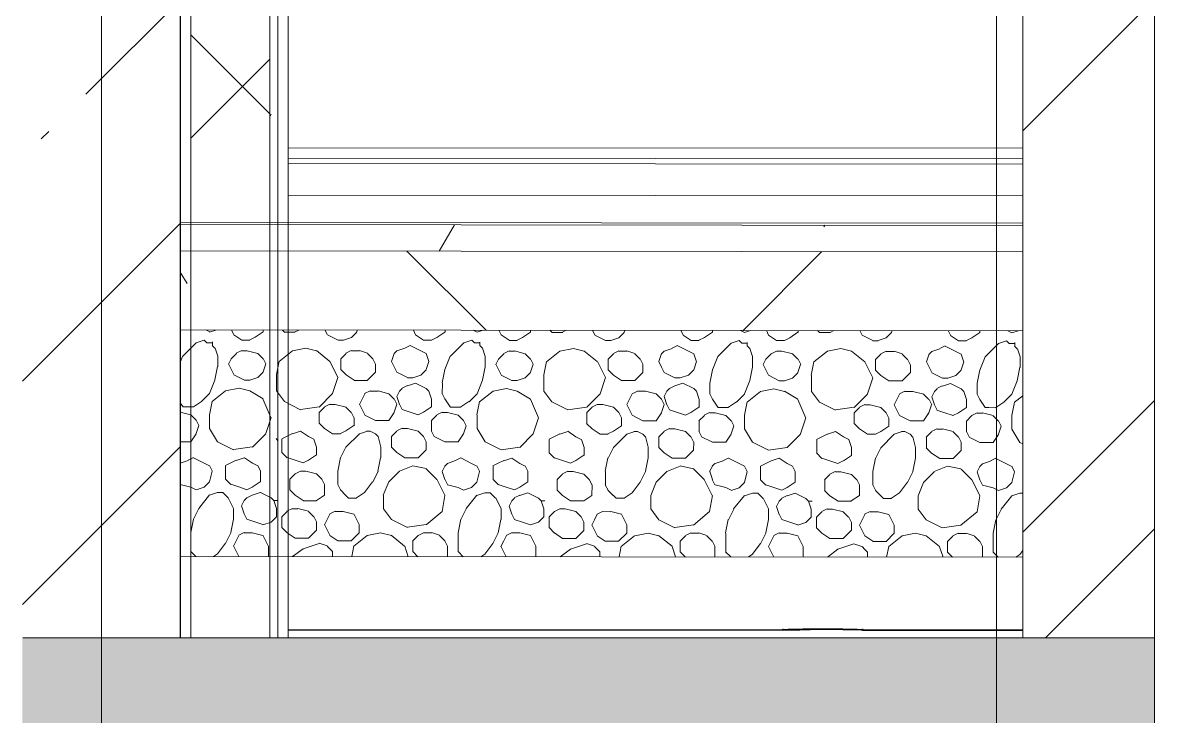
# Model space of a CAD drawing. Header units: millimetres. Extents: x -39507 to 33074, y -24219 to 30962.
# Drawn here: x 23567 to 25717, y 12351 to 13668 of the extents above; entities that cross this region are included whole.
import ezdxf

# ---------------------------------------------------------------- set-up
doc = ezdxf.new("R2010")
doc.units = ezdxf.units.MM
doc.linetypes.add('Осевые', pattern=[6350, 1270, -952.5, 3175, -952.5])
for name, color, linetype, lineweight in [('Общие ребра', 7, 'Continuous', 9), ('Отделка 1 _4_-1', 7, 'Continuous', 9), ('Отделка 2 _5_-1', 7, 'Continuous', 9), ('Перекрытия', 7, 'Continuous', 9), ('Стены', 7, 'Continuous', 9), ('Структура _1_', 7, 'Continuous', 18), ('Термическая_воздушная прослойка _3_-1', 7, 'Continuous', 9), ('Штриховка разреза-2', 7, 'Continuous', 9)]:
    doc.layers.add(name, color=color, linetype=linetype, lineweight=lineweight)
doc.layers.add('Оси-3', color=7, linetype='Осевые', lineweight=9, true_color=0xaaaaaa)
pattern_1 = [(45, (-2885.9, 6475), (-424.264, 424.264), [600, -100, 20, -100]), (45, (-2885.9, 6899), (-424.264, 424.264), [])]
pattern_2 = [(0, (-2885.9, 6475), (812.8, 203.2), [67.056, -542.544, 67.056, -542.544, -3251.2]), (0, (-2885.9, 6475), (812.8, 203.2), [-1219.2, 67.056, -1152.144, 67.056, -542.544, -1422.4]), (0, (-2885.9, 6475), (812.8, 203.2), [-3048, 67.056, -339.344, 67.056, -948.944]), (120, (-2581.1, 6576.6), (-582.3764, 602.3054), [67.056, -542.544, 67.056, -3793.744]), (120, (-2581.1, 6576.6), (-582.3764, 602.3054), [-676.656, -542.544, 67.056, -1152.144, -2032]), (120, (-2581.1, 6576.6), (-582.3764, 602.3054), [-2438.4, 67.056, -542.544, 67.056, -1355.344]), (120, (-2581.1, 6576.6), (-582.3764, 602.3054), [-3115.056, -339.344, 67.056, -948.944]), (240, (-2479.5, 6983), (-230.4236, -805.5054), [67.056, -542.544, 67.056, -542.544, -3251.2]), (240, (-2479.5, 6983), (-230.4236, -805.5054), [-1219.2, 67.056, -1152.144, 67.056, -542.544, -1422.4]), (240, (-2479.5, 6983), (-230.4236, -805.5054), [-3048, 67.056, -339.344, 67.056, -948.944])]
pattern_3 = [(45, (-2885.9, 6475), (-707.107, 707.107), []), (135, (-2885.9, 6475), (-707.107, -707.107), [])]

msp = doc.modelspace()

# ---------------------------------------------------------------- hatches: boundary and pattern name
at = {"layer": 'Штриховка разреза-2'}
h = msp.add_hatch(dxfattribs=at)
h.set_pattern_fill('FP_3', color=256, style=0, pattern_type=2)
h.set_pattern_definition(pattern_2)
h.paths.add_polyline_path([(23866.9, 12500), (23886.9, 12500), (23886.9, 19660), (23866.9, 19660), (23866.9, 12518.8)], flags=0)
h.paths.add_polyline_path([(23886.9, 20860), (23886.9, 23980.4), (23866.9, 23980.4), (23866.9, 20860)], flags=0)
h.paths.add_polyline_path([(23886.9, 25180.4), (23886.9, 26500), (23866.9, 26500), (23866.9, 25180.4)], flags=0)
h = msp.add_hatch(dxfattribs=at)
h.set_pattern_fill('FP_4', color=256, style=0, pattern_type=2)
h.set_pattern_definition(pattern_3)
h.paths.add_polyline_path([(24036.9, 12500), (24036.9, 19660), (23886.9, 19660), (23886.9, 12500), (24001.7, 12500)], flags=0)
h.paths.add_polyline_path([(24001.7, 20860), (24036.9, 20860), (24036.9, 23980.4), (23886.9, 23980.4), (23886.9, 20860)], flags=0)
h.paths.add_polyline_path([(24001.7, 25180.4), (24036.9, 25180.4), (24036.9, 26500), (23886.9, 26500), (23886.9, 25180.4)], flags=0)
h = msp.add_hatch(dxfattribs=at)
h.set_pattern_fill('FP_3', color=256, style=0, pattern_type=2)
h.set_pattern_definition(pattern_2)
h.paths.add_polyline_path([(24051.9, 12500), (24051.9, 19660), (24036.9, 19660), (24036.9, 12500)], flags=0)
h.paths.add_polyline_path([(24051.9, 20860), (24051.9, 23980.4), (24036.9, 23980.4), (24036.9, 20860)], flags=0)
h.paths.add_polyline_path([(24051.9, 25180.4), (24051.9, 26500), (24036.9, 26500), (24036.9, 25180.4)], flags=0)
h = msp.add_hatch(dxfattribs=at)
h.set_pattern_fill('FP_2', color=256, style=0, pattern_type=2)
h.set_pattern_definition(pattern_1)
h.paths.add_polyline_path([(23867.1, 12500), (23867.1, 16450), (23567.1, 16450), (23567.1, 12500)], flags=0)
h = msp.add_hatch(dxfattribs=at)
h.set_pattern_fill('FP_5', color=256, style=0, pattern_type=2)
h.set_pattern_definition([(45, (-2885.9, 6475), (-502.894, 502.894), []), (45, (-2885.9, 7237), (-502.894, 502.894), [])])
h.paths.add_polyline_path([(25702.9, 12500), (25717.1, 12500), (25717.1, 13700), (25467.1, 13700), (25467.1, 12500)], flags=0)
h = msp.add_hatch(dxfattribs=at)
h.set_pattern_fill('FP_3', color=256, style=0, pattern_type=2)
h.set_pattern_definition(pattern_2)
h.paths.add_polyline_path([(25467.1, 13233.1), (25467.1, 13283.1), (23866.9, 13284.6), (23866.9, 13234.6), (25419.3, 13233.2)], flags=0)
h = msp.add_hatch(dxfattribs=at)
h.set_pattern_fill('FP_4', color=256, style=0, pattern_type=2)
h.set_pattern_definition(pattern_3)
h.paths.add_polyline_path([(25467.1, 13083.1), (25467.1, 13233.1), (23866.9, 13234.6), (23866.9, 13084.5), (25419.3, 13083.1)], flags=0)
h = msp.add_hatch(dxfattribs=at)
h.set_pattern_fill('FP_15', color=256, angle=-171.8699, style=0, pattern_type=2)
h.set_pattern_definition([(8.0791, (-2834.75, 6861.035), (3048.4509, 505.28653), [35.921, -3556.181]), (44.9481, (-2799.2, 6866.08), (0.46, 507.9994), [35.921, -682.5]), (71.5141, (-2773.76, 6891.46), (0.4514, 507.9998), [32.129, -1574.308]), (116.5141, (-2763.58, 6921.93), (-507.5487, 508.4518), [34.078, -1101.845]), (141.2891, (-2778.79, 6952.424), (-2030.63952, 1525.81116), [32.528, -3220.259]), (165.9121, (-2804.17, 6972.77), (-508.00036, 0.45824), [20.945, -2073.592]), (191.2581, (-2824.49, 6977.86), (-2032.4588, -506.16157), [25.903, -2564.399]), (218.6081, (-2849.89, 6972.81), (-508.45886, -507.54147), [32.528, -3220.259]), (258.6391, (-2875.31, 6952.51), (-0.4519, -507.9998), [25.903, -2564.399]), (269.948, (-2880.4, 6927.1), (507.54, -508.46), [30.48, -477.52]), (306.8181, (-2880.44, 6896.64), (507.54054, -508.45904), [25.4, -2514.6]), (333.3831, (-2865.22, 6876.3), (508, -0.4593), [34.078, -1101.845]), (333.3831, (-2484.29, 6799.76), (508, -0.4593), [34.078, -1101.845]), (300.9121, (-2499.5, 6825.17), (1014.6254, -1524.9156), [29.621, -2932.502]), (269.948, (-2499.5, 6850.57), (507.54, -508.46), [25.4, -482.6]), (258.6391, (-2494.38, 6875.97), (-0.4519, -507.9998), [25.903, -2564.399]), (218.6081, (-2468.96, 6896.265), (-508.45886, -507.54147), [32.528, -3220.259]), (191.2581, (-2443.55, 6901.32), (-2032.4588, -506.16157), [25.903, -2564.399]), (8.0791, (-2453.82, 6784.49), (3048.4509, 505.28653), [35.921, -3556.181]), (165.9121, (-2423.24, 6896.22), (-508.00036, 0.45824), [20.945, -2073.592]), (148.9851, (-2397.85, 6880.96), (-1015.5463, 508.90712), [29.621, -2932.502]), (113.1471, (-2382.645, 6845.39), (-507.08598, 1016.45606), [38.688, -3830.124]), (71.5141, (-2392.83, 6814.92), (0.4514, 507.9998), [32.129, -1574.308]), (44.9481, (-2418.25, 6789.54), (0.46, 507.9994), [35.921, -682.5]), (333.3831, (-2662.22, 6652.6), (508, -0.4593), [34.078, -1101.845]), (306.8181, (-2677.44, 6672.93), (507.54054, -508.45904), [25.4, -2514.6]), (269.948, (-2677.4, 6698.33), (507.54, -508.46), [25.4, -482.6]), (248.1471, (-2667.23, 6723.72), (-509.36962, -1523.54282), [27.357, -2708.307]), (224.9481, (-2646.9, 6744.03), (-0.46, -507.9994), [28.737, -689.684]), (201.7501, (-2621.49, 6754.16), (-1016.4548, -507.0898), [27.357, -2708.307]), (8.0791, (-2631.75, 6637.33), (3048.4509, 505.28653), [35.921, -3556.181]), (168.6391, (-2596.09, 6749.06), (-507.9998, 0.4519), [25.903, -2564.399]), (134.9481, (-2575.8, 6728.72), (-507.9994, 0.46), [28.737, -689.684]), (116.5141, (-2560.58, 6698.23), (-507.5487, 508.4518), [34.078, -1101.845]), (80.4861, (-2565.68, 6667.75), (0.45697, 507.99973), [30.901, -3059.143]), (39.7541, (-2596.19, 6642.38), (508.45592, 507.54359), [39.676, -3927.931]), (333.3831, (-2723.3, 6525.65), (508, -0.4593), [34.078, -1101.845]), (306.8181, (-2738.51, 6545.99), (507.54054, -508.45904), [25.4, -2514.6]), (269.948, (-2738.5, 6576.47), (507.54, -508.46), [30.48, -477.52]), (258.6391, (-2733.38, 6601.86), (-0.4519, -507.9998), [25.903, -2564.399]), (218.6081, (-2707.965, 6622.16), (-508.45886, -507.54147), [32.528, -3220.259]), (191.2581, (-2682.56, 6627.22), (-2032.4588, -506.16157), [25.903, -2564.399]), (8.0791, (-2692.826, 6510.39), (3048.4509, 505.28653), [35.921, -3556.181]), (165.9121, (-2662.25, 6622.12), (-508.00036, 0.45824), [20.945, -2073.592]), (141.2891, (-2636.86, 6601.78), (-2030.63952, 1525.81116), [32.528, -3220.259]), (108.3831, (-2626.73, 6571.29), (-507.0807, 1016.4593), [32.129, -1574.308]), (80.4861, (-2631.84, 6540.81), (0.45697, 507.99973), [30.901, -3059.143]), (44.9481, (-2657.26, 6515.44), (0.46, 507.9994), [35.921, -682.5]), (44.9481, (-2758.46, 6957.5), (0.46, 507.9994), [14.368, -704.052]), (26.5141, (-2748.3, 6967.64), (508.4518, 507.5487), [11.359, -1124.563]), (359.948, (-2738.13, 6972.7), (508.46, 507.54), [15.24, -492.76]), (341.5141, (-2722.89, 6972.7), (507.9998, -0.4514), [16.064, -1590.373]), (314.9481, (-2707.65, 6967.6), (507.9994, -0.46), [14.368, -704.052]), (296.5141, (-2697.5, 6957.43), (507.5487, -508.4518), [11.359, -1124.563]), (269.948, (-2692.43, 6947.27), (507.54, -508.46), [15.24, -492.76]), (224.9481, (-2692.45, 6932.03), (-0.46, -507.9994), [21.552, -696.868]), (179.948, (-2717.86, 6916.8), (-508.46, -507.54), [15.24, -492.76]), (146.2581, (-2733.1, 6916.82), (-1015.5403, 508.9189), [18.316, -1813.304]), (134.9481, (-2748.33, 6927), (-507.9994, 0.46), [14.368, -704.052]), (89.948, (-2758.5, 6937.17), (-507.54, 508.46), [10.16, -497.84]), (89.948, (-2758.47, 6947.33), (-507.54, 508.46), [10.16, -497.84]), (359.948, (-2717.86, 6916.8), (508.46, 507.54), [10.16, -497.84]), (18.3831, (-2398.07, 6642.2), (1016.4593, 507.0807), [16.064, -1590.373]), (116.5141, (-2428.54, 6652.4), (-507.5487, 508.4518), [11.359, -1124.563]), (161.5141, (-2413.3, 6647.3), (-507.9998, 0.4514), [16.064, -1590.373]), (161.5141, (-2398.07, 6642.2), (-507.9998, 0.4514), [16.064, -1590.373]), (224.9481, (-2377.74, 6652.34), (-0.46, -507.9994), [7.184, -711.236]), (314.9481, (-2382.78, 6693), (507.9994, -0.46), [7.184, -711.236]), (333.3831, (-2403.1, 6703.17), (508, -0.4593), [22.718, -1113.204]), (18.3831, (-2418.34, 6698.1), (1016.4593, 507.0807), [16.064, -1590.373]), (26.5141, (-2428.5, 6693.03), (508.4518, 507.5487), [11.359, -1124.563]), (44.9481, (-2433.6, 6687.95), (0.46, 507.9994), [7.184, -711.236]), (63.3831, (-2438.67, 6677.8), (0.4593, 508), [11.359, -1124.563]), (108.3831, (-2433.61, 6662.55), (-507.0807, 1016.4593), [16.064, -1590.373]), (116.5141, (-2656.88, 6942.15), (-507.5487, 508.4518), [11.359, -1124.563]), (71.5141, (-2661.95, 6952.32), (0.4514, 507.9998), [16.064, -1590.373]), (44.9481, (-2656.85, 6967.55), (0.46, 507.9994), [7.184, -711.236]), (18.3831, (-2651.77, 6972.63), (1016.4593, 507.0807), [16.064, -1590.373]), (26.5141, (-2636.53, 6977.7), (508.4518, 507.5487), [11.359, -1124.563]), (333.3831, (-2626.36, 6982.77), (508, -0.4593), [22.718, -1113.204]), (333.3831, (-2606.05, 6972.6), (508, -0.4593), [11.359, -1124.563]), (288.3831, (-2595.9, 6967.5), (507.0807, -1016.4593), [16.064, -1590.373]), (251.5141, (-2590.83, 6952.26), (-0.4514, -507.9998), [16.064, -1590.373]), (224.9481, (-2595.92, 6937.02), (-0.46, -507.9994), [14.368, -704.052]), (179.948, (-2621.34, 6921.8), (-508.46, -507.54), [10.16, -497.84]), (153.3831, (-2631.5, 6921.81), (-508, 0.4593), [22.718, -1113.204]), (116.5141, (-2651.8, 6932), (-507.5487, 508.4518), [11.359, -1124.563]), (18.3831, (-2621.34, 6921.8), (1016.4593, 507.0807), [16.064, -1590.373]), (108.3831, (-2646.78, 6871.02), (-507.0807, 1016.4593), [16.064, -1590.373]), (63.3831, (-2651.85, 6886.27), (0.4593, 508), [11.359, -1124.563]), (44.9481, (-2646.76, 6896.43), (0.46, 507.9994), [7.184, -711.236]), (26.5141, (-2641.67, 6901.5), (508.4518, 507.5487), [11.359, -1124.563]), (18.3831, (-2631.51, 6906.57), (1016.4593, 507.0807), [16.064, -1590.373]), (333.3831, (-2616.26, 6911.64), (508, -0.4593), [22.718, -1113.204]), (314.9481, (-2595.95, 6901.46), (507.9994, -0.46), [7.184, -711.236]), (288.3831, (-2590.88, 6896.38), (507.0807, -1016.4593), [16.064, -1590.373]), (269.948, (-2585.8, 6881.13), (507.54, -508.46), [15.24, -492.76]), (213.6391, (-2585.83, 6865.89), (-508.4514, -507.5479), [18.316, -1813.304]), (161.5141, (-2611.24, 6850.67), (-507.9998, 0.4514), [16.064, -1590.373]), (161.5141, (-2626.48, 6855.77), (-507.9998, 0.4514), [16.064, -1590.373]), (116.5141, (-2641.7, 6860.86), (-507.5487, 508.4518), [11.359, -1124.563]), (26.5141, (-2611.24, 6850.67), (508.4518, 507.5487), [11.359, -1124.563]), (89.948, (-2585.87, 6820.17), (-507.54, 508.46), [10.16, -497.84]), (89.948, (-2585.86, 6830.33), (-507.54, 508.46), [10.16, -497.84]), (44.9481, (-2585.85, 6840.5), (0.46, 507.9994), [14.368, -704.052]), (26.5141, (-2575.68, 6850.64), (508.4518, 507.5487), [11.359, -1124.563]), (359.948, (-2565.5, 6855.7), (508.46, 507.54), [10.16, -497.84]), (345.9121, (-2555.36, 6855.7), (508.00036, -0.45824), [20.945, -2073.593]), (314.9481, (-2535.04, 6850.6), (507.9994, -0.46), [14.368, -704.052]), (296.5141, (-2524.9, 6840.44), (507.5487, -508.4518), [11.359, -1124.563]), (251.5141, (-2519.82, 6830.27), (-0.4514, -507.9998), [16.064, -1590.373]), (236.2581, (-2524.91, 6815.04), (-508.9189, -1015.5403), [18.316, -1813.304]), (179.948, (-2550.3, 6799.8), (-508.46, -507.54), [10.16, -497.84]), (153.3831, (-2560.49, 6799.83), (-508, 0.4593), [22.718, -1113.204]), (116.5141, (-2580.8, 6810), (-507.5487, 508.4518), [11.359, -1124.563]), (359.948, (-2550.3, 6799.8), (508.46, 507.54), [15.24, -492.76]), (108.3831, (-2560.55, 6728.7), (-507.0807, 1016.4593), [16.064, -1590.373]), (63.3831, (-2565.62, 6743.95), (0.4593, 508), [11.359, -1124.563]), (44.9481, (-2560.53, 6754.1), (0.46, 507.9994), [7.184, -711.236]), (18.3831, (-2555.44, 6759.18), (1016.4593, 507.0807), [16.064, -1590.373]), (26.5141, (-2540.2, 6764.25), (508.4518, 507.5487), [11.359, -1124.563]), (333.3831, (-2530.03, 6769.32), (508, -0.4593), [22.718, -1113.204]), (333.3831, (-2509.72, 6759.14), (508, -0.4593), [11.359, -1124.563]), (296.5141, (-2499.57, 6754.05), (507.5487, -508.4518), [11.359, -1124.563]), (255.9121, (-2494.5, 6743.89), (-0.45824, -508.00036), [20.945, -2073.592]), (224.9481, (-2499.6, 6723.57), (-0.46, -507.9994), [14.368, -704.052]), (153.3831, (-2525, 6708.36), (-508, 0.4593), [11.359, -1124.563]), (165.9121, (-2535.16, 6713.45), (-508.00036, 0.45824), [20.945, -2073.593]), (116.5141, (-2555.48, 6718.54), (-507.5487, 508.4518), [11.359, -1124.563]), (18.3831, (-2525.01, 6708.36), (1016.4593, 507.0807), [16.064, -1590.373]), (89.948, (-2469.1, 6728.6), (-507.54, 508.46), [15.24, -492.76]), (89.948, (-2469.1, 6743.87), (-507.54, 508.46), [10.16, -497.84]), (26.5141, (-2469.09, 6754.03), (508.4518, 507.5487), [11.359, -1124.563]), (26.5141, (-2458.92, 6759.1), (508.4518, 507.5487), [11.359, -1124.563]), (18.3831, (-2448.76, 6764.17), (1016.4593, 507.0807), [16.064, -1590.373]), (326.2581, (-2433.51, 6769.23), (1015.5403, -508.9189), [18.316, -1813.304]), (333.3831, (-2418.28, 6759.06), (508, -0.4593), [11.359, -1124.563]), (296.5141, (-2408.13, 6753.97), (507.5487, -508.4518), [11.359, -1124.563]), (269.948, (-2403.06, 6743.8), (507.54, -508.46), [20.32, -487.68]), (213.6391, (-2403.07, 6723.49), (-508.4514, -507.5479), [18.316, -1813.304]), (161.5141, (-2428.49, 6708.27), (-507.9998, 0.4514), [16.064, -1590.373]), (161.5141, (-2443.72, 6713.36), (-507.9998, 0.4514), [16.064, -1590.373]), (134.9481, (-2458.96, 6718.46), (-507.9994, 0.46), [14.368, -704.052]), (26.5141, (-2428.49, 6708.27), (508.4518, 507.5487), [11.359, -1124.563]), (116.5141, (-2458.76, 6936.9), (-507.5487, 508.4518), [11.359, -1124.563]), (63.3831, (-2463.83, 6947.06), (0.4593, 508), [11.359, -1124.563]), (44.9481, (-2458.74, 6957.2), (0.46, 507.9994), [14.368, -704.052]), (26.5141, (-2448.57, 6967.37), (508.4518, 507.5487), [11.359, -1124.563]), (359.948, (-2438.4, 6972.44), (508.46, 507.54), [10.16, -497.84]), (345.9121, (-2428.25, 6972.43), (508.00036, -0.45824), [20.945, -2073.592]), (314.9481, (-2407.94, 6967.33), (507.9994, -0.46), [14.368, -704.052]), (296.5141, (-2397.78, 6957.16), (507.5487, -508.4518), [11.359, -1124.563]), (251.5141, (-2392.71, 6947), (-0.4514, -507.9998), [16.064, -1590.373]), (224.9481, (-2397.8, 6931.76), (-0.46, -507.9994), [14.368, -704.052]), (179.948, (-2423.2, 6916.54), (-508.46, -507.54), [10.16, -497.84]), (153.3831, (-2433.38, 6916.55), (-508, 0.4593), [22.718, -1113.204]), (116.5141, (-2453.7, 6926.73), (-507.5487, 508.4518), [11.359, -1124.563]), (18.3831, (-2423.22, 6916.54), (1016.4593, 507.0807), [16.064, -1590.373]), (116.5141, (-2717.9, 6860.93), (-507.5487, 508.4518), [11.359, -1124.563]), (63.3831, (-2722.98, 6871.1), (0.4593, 508), [11.359, -1124.563]), (63.3831, (-2717.9, 6881.25), (0.4593, 508), [11.359, -1124.563]), (26.5141, (-2712.8, 6891.4), (508.4518, 507.5487), [11.359, -1124.563]), (359.948, (-2702.64, 6896.5), (508.46, 507.54), [15.24, -492.76]), (345.9121, (-2687.4, 6896.46), (508.00036, -0.45824), [20.945, -2073.593]), (314.9481, (-2667.1, 6891.36), (507.9994, -0.46), [14.368, -704.052]), (296.5141, (-2656.93, 6881.2), (507.5487, -508.4518), [11.359, -1124.563]), (251.5141, (-2651.86, 6871.03), (-0.4514, -507.9998), [16.064, -1590.373]), (236.2581, (-2656.96, 6855.8), (-508.9189, -1015.5403), [18.316, -1813.304]), (179.948, (-2682.37, 6840.6), (-508.46, -507.54), [10.16, -497.84]), (153.3831, (-2692.53, 6840.59), (-508, 0.4593), [22.718, -1113.204]), (116.5141, (-2712.84, 6850.76), (-507.5487, 508.4518), [11.359, -1124.563]), (359.948, (-2682.37, 6840.6), (508.46, 507.54), [15.24, -492.76]), (89.948, (-2662.1, 6789.76), (-507.54, 508.46), [10.16, -497.84]), (89.948, (-2662.1, 6799.9), (-507.54, 508.46), [10.16, -497.84]), (44.9481, (-2662.08, 6810.08), (0.46, 507.9994), [14.368, -704.052]), (26.5141, (-2651.9, 6820.23), (508.4518, 507.5487), [11.359, -1124.563]), (359.948, (-2641.74, 6825.3), (508.46, 507.54), [10.16, -497.84]), (345.9121, (-2631.58, 6825.29), (508.00036, -0.45824), [20.945, -2073.592]), (314.9481, (-2611.27, 6820.2), (507.9994, -0.46), [14.368, -704.052]), (296.5141, (-2601.12, 6810.02), (507.5487, -508.4518), [11.359, -1124.563]), (269.948, (-2596.05, 6799.86), (507.54, -508.46), [15.24, -492.76]), (224.9481, (-2596.06, 6784.62), (-0.46, -507.9994), [21.552, -696.868]), (179.948, (-2621.47, 6769.4), (-508.46, -507.54), [15.24, -492.76]), (146.2581, (-2636.71, 6769.42), (-1015.5403, 508.9189), [18.316, -1813.304]), (134.9481, (-2651.94, 6779.6), (-507.9994, 0.46), [14.368, -704.052]), (359.948, (-2621.47, 6769.4), (508.46, 507.54), [10.16, -497.84]), (89.948, (-2799.2, 6835.6), (-507.54, 508.46), [10.16, -497.84]), (89.948, (-2799.2, 6845.76), (-507.54, 508.46), [10.16, -497.84]), (44.9481, (-2799.2, 6855.92), (0.46, 507.9994), [14.368, -704.052]), (26.5141, (-2789.03, 6866.07), (508.4518, 507.5487), [11.359, -1124.563]), (359.948, (-2778.86, 6871.14), (508.46, 507.54), [10.16, -497.84]), (345.9121, (-2768.7, 6871.13), (508.00036, -0.45824), [20.945, -2073.592]), (314.9481, (-2748.4, 6866.04), (507.9994, -0.46), [14.368, -704.052]), (296.5141, (-2738.24, 6855.87), (507.5487, -508.4518), [11.359, -1124.563]), (269.948, (-2733.16, 6845.7), (507.54, -508.46), [15.24, -492.76]), (213.6391, (-2733.18, 6830.46), (-508.4514, -507.5479), [18.316, -1813.304]), (179.948, (-2758.6, 6815.25), (-508.46, -507.54), [15.24, -492.76]), (146.2581, (-2773.83, 6815.26), (-1015.5403, 508.9189), [18.316, -1813.304]), (134.9481, (-2789.06, 6825.43), (-507.9994, 0.46), [14.368, -704.052]), (26.5141, (-2758.6, 6815.25), (508.4518, 507.5487), [11.359, -1124.563]), (89.948, (-2870.4, 6779.8), (-507.54, 508.46), [15.24, -492.76]), (89.948, (-2870.37, 6795.03), (-507.54, 508.46), [10.16, -497.84]), (26.5141, (-2870.36, 6805.19), (508.4518, 507.5487), [11.359, -1124.563]), (26.5141, (-2860.2, 6810.26), (508.4518, 507.5487), [11.359, -1124.563]), (18.3831, (-2850.03, 6815.33), (1016.4593, 507.0807), [16.064, -1590.373]), (326.2581, (-2834.79, 6820.4), (1015.5403, -508.9189), [18.316, -1813.304]), (333.3831, (-2819.56, 6810.22), (508, -0.4593), [11.359, -1124.563]), (288.3831, (-2809.4, 6805.13), (507.0807, -1016.4593), [16.064, -1590.373]), (269.948, (-2804.33, 6789.9), (507.54, -508.46), [15.24, -492.76]), (213.6391, (-2804.35, 6774.65), (-508.4514, -507.5479), [18.316, -1813.304]), (161.5141, (-2829.76, 6759.43), (-507.9998, 0.4514), [16.064, -1590.373]), (161.5141, (-2845, 6764.52), (-507.9998, 0.4514), [16.064, -1590.373]), (134.9481, (-2860.23, 6769.6), (-507.9994, 0.46), [14.368, -704.052]), (26.5141, (-2829.76, 6759.43), (508.4518, 507.5487), [11.359, -1124.563]), (89.948, (-2855.2, 6708.65), (-507.54, 508.46), [10.16, -497.84]), (89.948, (-2855.2, 6718.8), (-507.54, 508.46), [10.16, -497.84]), (44.9481, (-2855.2, 6728.97), (0.46, 507.9994), [14.368, -704.052]), (26.5141, (-2845.02, 6739.12), (508.4518, 507.5487), [11.359, -1124.563]), (359.948, (-2834.86, 6744.2), (508.46, 507.54), [10.16, -497.84]), (345.9121, (-2824.7, 6744.19), (508.00036, -0.45824), [20.945, -2073.593]), (314.9481, (-2804.38, 6739.1), (507.9994, -0.46), [14.368, -704.052]), (296.5141, (-2794.23, 6728.92), (507.5487, -508.4518), [11.359, -1124.563]), (269.948, (-2789.16, 6718.75), (507.54, -508.46), [20.32, -487.68]), (213.6391, (-2789.18, 6698.43), (-508.4514, -507.5479), [18.316, -1813.304]), (179.948, (-2814.6, 6688.3), (-508.46, -507.54), [15.24, -492.76]), (146.2581, (-2829.83, 6688.31), (-1015.5403, 508.9189), [18.316, -1813.304]), (134.9481, (-2845.06, 6698.5), (-507.9994, 0.46), [14.368, -704.052]), (359.948, (-2814.6, 6688.3), (508.46, 507.54), [10.16, -497.84]), (89.948, (-2870.5, 6637.55), (-507.54, 508.46), [10.16, -497.84]), (89.948, (-2870.5, 6647.7), (-507.54, 508.46), [10.16, -497.84]), (44.9481, (-2870.5, 6657.87), (0.46, 507.9994), [14.368, -704.052]), (26.5141, (-2860.32, 6668.02), (508.4518, 507.5487), [11.359, -1124.563]), (359.948, (-2850.16, 6673.1), (508.46, 507.54), [10.16, -497.84]), (345.9121, (-2840, 6673.08), (508.00036, -0.45824), [20.945, -2073.592]), (314.9481, (-2819.7, 6667.98), (507.9994, -0.46), [14.368, -704.052]), (296.5141, (-2809.53, 6657.81), (507.5487, -508.4518), [11.359, -1124.563]), (269.948, (-2804.46, 6647.65), (507.54, -508.46), [15.24, -492.76]), (224.9481, (-2804.48, 6632.4), (-0.46, -507.9994), [21.552, -696.868]), (179.948, (-2829.9, 6617.2), (-508.46, -507.54), [15.24, -492.76]), (146.2581, (-2845.13, 6617.2), (-1015.5403, 508.9189), [18.316, -1813.304]), (134.9481, (-2860.36, 6627.38), (-507.9994, 0.46), [14.368, -704.052]), (359.948, (-2829.9, 6617.2), (508.46, 507.54), [10.16, -497.84]), (116.5141, (-2784.16, 6632.4), (-507.5487, 508.4518), [11.359, -1124.563]), (63.3831, (-2789.23, 6642.55), (0.4593, 508), [11.359, -1124.563]), (63.3831, (-2784.14, 6652.7), (0.4593, 508), [11.359, -1124.563]), (26.5141, (-2779.05, 6662.86), (508.4518, 507.5487), [11.359, -1124.563]), (359.948, (-2768.9, 6667.93), (508.46, 507.54), [15.24, -492.76]), (345.9121, (-2753.64, 6667.92), (508.00036, -0.45824), [20.945, -2073.593]), (296.5141, (-2733.33, 6662.82), (507.5487, -508.4518), [11.359, -1124.563]), (296.5141, (-2728.26, 6652.66), (507.5487, -508.4518), [11.359, -1124.563]), (269.948, (-2723.2, 6642.5), (507.54, -508.46), [15.24, -492.76]), (224.9481, (-2723.2, 6627.25), (-0.46, -507.9994), [21.552, -696.868]), (179.948, (-2748.6, 6612.04), (-508.46, -507.54), [15.24, -492.76]), (146.2581, (-2763.85, 6612.05), (-1015.5403, 508.9189), [18.316, -1813.304]), (116.5141, (-2779.08, 6622.22), (-507.5487, 508.4518), [11.359, -1124.563]), (359.948, (-2748.6, 6612.04), (508.46, 507.54), [10.16, -497.84]), (116.5141, (-2789.35, 6505.4), (-507.5487, 508.4518), [11.359, -1124.563]), (63.3831, (-2794.42, 6515.56), (0.4593, 508), [11.359, -1124.563]), (63.3831, (-2789.33, 6525.71), (0.4593, 508), [11.359, -1124.563]), (26.5141, (-2784.24, 6535.87), (508.4518, 507.5487), [11.359, -1124.563]), (359.948, (-2774.1, 6540.94), (508.46, 507.54), [15.24, -492.76]), (345.9121, (-2758.84, 6540.93), (508.00036, -0.45824), [20.945, -2073.592]), (314.9481, (-2738.52, 6535.83), (507.9994, -0.46), [14.368, -704.052]), (296.5141, (-2728.37, 6525.66), (507.5487, -508.4518), [11.359, -1124.563]), (251.5141, (-2723.3, 6515.5), (-0.4514, -507.9998), [16.064, -1590.373]), (224.9481, (-2728.4, 6500.26), (-0.46, -507.9994), [14.368, -704.052]), (179.948, (-2753.8, 6485.04), (-508.46, -507.54), [10.16, -497.84]), (153.3831, (-2763.97, 6485.05), (-508, 0.4593), [22.718, -1113.204]), (116.5141, (-2784.28, 6495.23), (-507.5487, 508.4518), [11.359, -1124.563]), (18.3831, (-2753.81, 6485.04), (1016.4593, 507.0807), [16.064, -1590.373]), (116.5141, (-2621.7, 6505.24), (-507.5487, 508.4518), [11.359, -1124.563]), (63.3831, (-2626.78, 6515.4), (0.4593, 508), [11.359, -1124.563]), (63.3831, (-2621.7, 6525.56), (0.4593, 508), [11.359, -1124.563]), (26.5141, (-2616.6, 6535.72), (508.4518, 507.5487), [11.359, -1124.563]), (359.948, (-2606.44, 6540.8), (508.46, 507.54), [15.24, -492.76]), (345.9121, (-2591.2, 6540.78), (508.00036, -0.45824), [20.945, -2073.592]), (296.5141, (-2570.88, 6535.68), (507.5487, -508.4518), [11.359, -1124.563]), (296.5141, (-2565.81, 6525.51), (507.5487, -508.4518), [11.359, -1124.563]), (269.948, (-2560.74, 6515.35), (507.54, -508.46), [15.24, -492.76]), (213.6391, (-2560.75, 6500.11), (-508.4514, -507.5479), [18.316, -1813.304]), (179.948, (-2586.17, 6484.9), (-508.46, -507.54), [15.24, -492.76]), (146.2581, (-2601.41, 6484.9), (-1015.5403, 508.9189), [18.316, -1813.304]), (116.5141, (-2616.64, 6495.08), (-507.5487, 508.4518), [11.359, -1124.563]), (26.5141, (-2586.17, 6484.9), (508.4518, 507.5487), [11.359, -1124.563]), (89.948, (-2621.63, 6591.6), (-507.54, 508.46), [10.16, -497.84]), (89.948, (-2621.6, 6601.76), (-507.54, 508.46), [10.16, -497.84]), (44.9481, (-2621.6, 6611.92), (0.46, 507.9994), [14.368, -704.052]), (26.5141, (-2611.45, 6622.07), (508.4518, 507.5487), [11.359, -1124.563]), (359.948, (-2601.3, 6627.14), (508.46, 507.54), [15.24, -492.76]), (341.5141, (-2586.04, 6627.13), (507.9998, -0.4514), [16.064, -1590.373]), (314.9481, (-2570.8, 6622.04), (507.9994, -0.46), [14.368, -704.052]), (296.5141, (-2560.65, 6611.87), (507.5487, -508.4518), [11.359, -1124.563]), (269.948, (-2555.6, 6601.7), (507.54, -508.46), [20.32, -487.68]), (213.6391, (-2555.6, 6581.38), (-508.4514, -507.5479), [18.316, -1813.304]), (179.948, (-2581, 6571.25), (-508.46, -507.54), [15.24, -492.76]), (146.2581, (-2596.25, 6571.26), (-1015.5403, 508.9189), [18.316, -1813.304]), (134.9481, (-2611.48, 6581.43), (-507.9994, 0.46), [14.368, -704.052]), (359.948, (-2581, 6571.25), (508.46, 507.54), [10.16, -497.84]), (108.3831, (-2535.34, 6520.4), (-507.0807, 1016.4593), [16.064, -1590.373]), (63.3831, (-2540.4, 6535.65), (0.4593, 508), [11.359, -1124.563]), (44.9481, (-2535.3, 6545.8), (0.46, 507.9994), [7.184, -711.236]), (26.5141, (-2530.23, 6550.88), (508.4518, 507.5487), [11.359, -1124.563]), (18.3831, (-2520.06, 6555.95), (1016.4593, 507.0807), [16.064, -1590.373]), (333.3831, (-2504.82, 6561.02), (508, -0.4593), [22.718, -1113.204]), (333.3831, (-2484.5, 6550.84), (508, -0.4593), [11.359, -1124.563]), (296.5141, (-2474.35, 6545.75), (507.5487, -508.4518), [11.359, -1124.563]), (255.9121, (-2469.28, 6535.59), (-0.45824, -508.00036), [20.945, -2073.592]), (224.9481, (-2474.38, 6515.27), (-0.46, -507.9994), [14.368, -704.052]), (153.3831, (-2499.8, 6500.05), (-508, 0.4593), [11.359, -1124.563]), (165.9121, (-2509.95, 6505.14), (-508.00036, 0.45824), [20.945, -2073.592]), (116.5141, (-2530.27, 6510.24), (-507.5487, 508.4518), [11.359, -1124.563]), (18.3831, (-2499.8, 6500.05), (1016.4593, 507.0807), [16.064, -1590.373]), (116.5141, (-2459.15, 6505.1), (-507.5487, 508.4518), [11.359, -1124.563]), (63.3831, (-2464.22, 6515.26), (0.4593, 508), [11.359, -1124.563]), (63.3831, (-2459.13, 6525.42), (0.4593, 508), [11.359, -1124.563]), (26.5141, (-2454.04, 6535.57), (508.4518, 507.5487), [11.359, -1124.563]), (359.948, (-2443.9, 6540.64), (508.46, 507.54), [15.24, -492.76]), (345.9121, (-2428.64, 6540.63), (508.00036, -0.45824), [20.945, -2073.593]), (296.5141, (-2408.32, 6535.53), (507.5487, -508.4518), [11.359, -1124.563]), (296.5141, (-2403.25, 6525.37), (507.5487, -508.4518), [11.359, -1124.563]), (269.948, (-2398.2, 6515.2), (507.54, -508.46), [15.24, -492.76]), (213.6391, (-2398.2, 6499.96), (-508.4514, -507.5479), [18.316, -1813.304]), (179.948, (-2423.6, 6484.75), (-508.46, -507.54), [15.24, -492.76]), (146.2581, (-2438.85, 6484.76), (-1015.5403, 508.9189), [18.316, -1813.304]), (116.5141, (-2454.08, 6494.93), (-507.5487, 508.4518), [11.359, -1124.563]), (26.5141, (-2423.6, 6484.75), (508.4518, 507.5487), [11.359, -1124.563]), (116.5141, (-2448.91, 6591.45), (-507.5487, 508.4518), [11.359, -1124.563]), (63.3831, (-2453.98, 6601.61), (0.4593, 508), [11.359, -1124.563]), (63.3831, (-2448.9, 6611.77), (0.4593, 508), [11.359, -1124.563]), (26.5141, (-2443.8, 6621.92), (508.4518, 507.5487), [11.359, -1124.563]), (359.948, (-2433.64, 6627), (508.46, 507.54), [15.24, -492.76]), (345.9121, (-2418.4, 6626.98), (508.00036, -0.45824), [20.945, -2073.592]), (296.5141, (-2398.09, 6621.88), (507.5487, -508.4518), [11.359, -1124.563]), (296.5141, (-2393.01, 6611.72), (507.5487, -508.4518), [11.359, -1124.563]), (269.948, (-2387.94, 6601.55), (507.54, -508.46), [20.32, -487.68]), (213.6391, (-2387.96, 6581.23), (-508.4514, -507.5479), [18.316, -1813.304]), (179.948, (-2413.37, 6571.1), (-508.46, -507.54), [15.24, -492.76]), (146.2581, (-2428.61, 6571.11), (-1015.5403, 508.9189), [18.316, -1813.304]), (116.5141, (-2443.84, 6581.28), (-507.5487, 508.4518), [11.359, -1124.563]), (359.948, (-2413.37, 6571.1), (508.46, 507.54), [10.16, -497.84]), (359.948, (-2885.7, 6688.36), (508.46, 507.54), [6.706, -501.294]), (288.3831, (-2885.7, 6688.36), (507.0807, -1016.4593), [16.064, -1590.373]), (269.948, (-2880.64, 6673.1), (507.54, -508.46), [15.24, -492.76]), (224.9481, (-2880.65, 6657.88), (-0.46, -507.9994), [7.184, -711.236]), (179.948, (-2702.7, 6820.3), (-508.46, -507.54), [6.706, -501.294]), (198.3831, (-2707.79, 6820.28), (-1016.4593, -507.0807), [16.064, -1590.373]), (224.9481, (-2723.03, 6815.2), (-0.46, -507.9994), [35.921, -682.5]), (243.3831, (-2748.45, 6789.84), (-0.4593, -508), [22.718, -1113.204]), (258.6391, (-2758.63, 6769.53), (-0.4519, -507.9998), [25.903, -2564.399]), (269.948, (-2763.74, 6744.13), (507.54, -508.46), [25.4, -482.6]), (296.5141, (-2763.76, 6718.73), (507.5487, -508.4518), [11.359, -1124.563]), (314.9481, (-2758.7, 6708.57), (507.9994, -0.46), [14.368, -704.052]), (314.9481, (-2748.54, 6698.4), (507.9994, -0.46), [7.184, -711.236]), (359.948, (-2743.46, 6693.3), (508.46, 507.54), [15.24, -492.76]), (33.6391, (-2728.22, 6693.3), (508.4514, 507.5479), [18.316, -1813.304]), (53.0791, (-2712.97, 6703.44), (1017.3562, 1523.095), [25.4, -2514.6]), (63.3831, (-2697.71, 6723.75), (0.4593, 508), [22.718, -1113.204]), (78.6391, (-2687.54, 6744.06), (0.4519, 507.9998), [25.903, -2564.399]), (89.948, (-2682.43, 6769.46), (-507.54, 508.46), [20.32, -487.68]), (103.9851, (-2682.41, 6789.78), (-506.6393, 1524.4526), [20.945, -2073.592]), (134.9481, (-2687.48, 6810.1), (-507.9994, 0.46), [7.184, -711.236]), (153.3831, (-2692.55, 6815.19), (-508, 0.4593), [11.359, -1124.563]), (179.948, (-2474.2, 6703.23), (-508.46, -507.54), [10.16, -497.84]), (198.3831, (-2484.37, 6703.24), (-1016.4593, -507.0807), [16.064, -1590.373]), (231.2891, (-2499.62, 6698.17), (-1525.81116, -2030.63952), [32.528, -3220.259]), (243.3831, (-2519.96, 6672.8), (-0.4593, -508), [22.718, -1113.204]), (258.6391, (-2530.14, 6652.48), (-0.4519, -507.9998), [25.903, -2564.399]), (269.948, (-2535.24, 6627.1), (507.54, -508.46), [25.4, -482.6]), (269.948, (-2535.26, 6601.7), (507.54, -508.46), [10.16, -497.84]), (314.9481, (-2535.27, 6591.53), (507.9994, -0.46), [14.368, -704.052]), (333.3831, (-2525.12, 6581.36), (508, -0.4593), [11.359, -1124.563]), (359.948, (-2514.97, 6576.27), (508.46, 507.54), [15.24, -492.76]), (33.6391, (-2499.73, 6576.25), (508.4514, 507.5479), [18.316, -1813.304]), (53.0791, (-2484.48, 6586.4), (1017.3562, 1523.095), [25.4, -2514.6]), (63.3831, (-2469.22, 6606.7), (0.4593, 508), [22.718, -1113.204]), (78.6391, (-2459.04, 6627.02), (0.4519, 507.9998), [25.903, -2564.399]), (89.948, (-2453.94, 6652.4), (-507.54, 508.46), [20.32, -487.68]), (116.5141, (-2453.92, 6672.73), (-507.5487, 508.4518), [22.718, -1113.204]), (134.9481, (-2464.06, 6693.06), (-507.9994, 0.46), [7.184, -711.236]), (134.9481, (-2469.14, 6698.15), (-507.9994, 0.46), [7.184, -711.236]), (224.9481, (-2529.84, 6982.68), (-0.46, -507.9994), [28.737, -689.684]), (248.1471, (-2550.18, 6962.38), (-509.36962, -1523.54282), [27.357, -2708.307]), (258.6391, (-2560.36, 6936.99), (-0.4519, -507.9998), [25.903, -2564.399]), (269.948, (-2565.46, 6911.6), (507.54, -508.46), [20.32, -487.68]), (296.5141, (-2565.48, 6891.27), (507.5487, -508.4518), [11.359, -1124.563]), (303.6391, (-2560.41, 6881.11), (507.5479, -508.4514), [18.316, -1813.304]), (359.948, (-2550.27, 6865.86), (508.46, 507.54), [6.706, -501.294]), (359.948, (-2545.2, 6865.85), (508.46, 507.54), [15.24, -492.76]), (33.6391, (-2529.95, 6865.84), (508.4514, 507.5479), [18.316, -1813.304]), (44.9481, (-2514.7, 6876), (0.46, 507.9994), [21.552, -696.868]), (68.1471, (-2499.44, 6891.21), (509.36962, 1523.54282), [27.357, -2708.307]), (78.6391, (-2489.26, 6916.6), (0.4519, 507.9998), [25.903, -2564.399]), (89.948, (-2484.16, 6942), (-507.54, 508.46), [20.32, -487.68]), (108.3831, (-2484.14, 6962.32), (-507.0807, 1016.4593), [16.064, -1590.373]), (134.9481, (-2489.2, 6977.56), (-507.9994, 0.46), [7.184, -711.236]), (134.9481, (-2779.1, 6596.82), (-507.9994, 0.46), [7.184, -711.236]), (161.5141, (-2784.18, 6601.91), (-507.9998, 0.4514), [16.064, -1590.373]), (198.3831, (-2799.42, 6607), (-1016.4593, -507.0807), [32.129, -1574.308]), (216.8181, (-2829.91, 6596.87), (-508.45904, -507.54054), [25.4, -2514.6]), (224.9481, (-2850.24, 6581.65), (-0.46, -507.9994), [28.737, -689.684]), (243.3831, (-2870.58, 6561.35), (-0.4593, -508), [22.718, -1113.204]), (269.948, (-2880.76, 6541.04), (507.54, -508.46), [10.16, -497.84]), (269.948, (-2880.77, 6530.9), (507.54, -508.46), [15.24, -492.76]), (314.9481, (-2880.78, 6515.64), (507.9994, -0.46), [7.184, -711.236]), (314.9481, (-2875.7, 6510.55), (507.9994, -0.46), [14.368, -704.052]), (359.948, (-2865.55, 6500.4), (508.46, 507.54), [20.32, -487.68]), (26.5141, (-2845.23, 6500.36), (508.4518, 507.5487), [22.718, -1113.204]), (36.8181, (-2824.91, 6510.5), (508.45904, 507.54054), [25.4, -2514.6]), (36.8181, (-2804.57, 6525.73), (508.45904, 507.54054), [25.4, -2514.6]), (63.3831, (-2784.24, 6540.95), (0.4593, 508), [22.718, -1113.204]), (89.948, (-2774.06, 6561.26), (-507.54, 508.46), [20.32, -487.68]), (89.948, (-2774.04, 6581.6), (-507.54, 508.46), [10.16, -497.84]), (134.9481, (-2774.03, 6591.74), (-507.9994, 0.46), [7.184, -711.236]), (179.948, (-2494.73, 6479.73), (-508.46, -507.54), [10.16, -497.84]), (89.948, (-2494.74, 6474.65), (-507.54, 508.46), [6.706, -501.294]), (198.3831, (-2509.97, 6484.82), (-1016.4593, -507.0807), [16.064, -1590.373]), (134.9481, (-2504.9, 6479.74), (-507.9994, 0.46), [7.184, -711.236]), (224.9481, (-2525.2, 6479.76), (-0.46, -507.9994), [7.184, -711.236])])
h.paths.add_polyline_path([(25467.1, 12653), (25467.1, 13083.1), (23866.9, 13084.5), (23866.9, 12654.4), (25135.8, 12653.3)], flags=0)
h = msp.add_hatch(dxfattribs=at)
h.set_pattern_fill('FP_2', color=256, style=0, pattern_type=2)
h.set_pattern_definition(pattern_1)
h.paths.add_polyline_path([(25717.1, 12250), (25717.1, 12500), (23567.1, 12500), (23567.1, 12250), (25702.9, 12250)], flags=0)
h.paths.add_polyline_path([(-31382.9, 12250), (-29332.9, 12250), (-29332.9, 12500), (-31682.9, 12500), (-31682.9, 12250)], flags=0)
h.paths.add_polyline_path([(-21832.9, 12250), (16067.1, 12250), (16067.1, 12500), (-21832.9, 12500)], flags=0)

# ---------------------------------------------------------------- linework, layer by layer
at = {"layer": 'Общие ребра'}
for p, q in [((23886.9, 12500), (23886.9, 19660)), ((24036.9, 12500), (24036.9, 19660)), ((24051.9, 12500), (24051.9, 19660)), ((25467.1, 13283.1), (23866.9, 13284.6)), ((25467.1, 13233.1), (23866.9, 13234.6)), ((25467.1, 13083.1), (23866.9, 13084.5)), ((25467.1, 12500), (25717.1, 12500)), ((25717.1, 12500), (25467.1, 12500))]:
    msp.add_line(p, q, dxfattribs=at)
at = {"layer": 'Оси-3'}
for p, q in [((23717.1, -22619.5), (23717.1, 29000)), ((25417.1, -22619.5), (25417.1, 29000))]:
    msp.add_line(p, q, dxfattribs=at)
at = {"layer": 'Отделка 1 _4_-1'}
for p, q in [((23866.9, 19660), (23866.9, 12500)), ((23866.9, 12500), (23886.9, 12500)), ((24036.9, 12500), (24051.9, 12500))]:
    msp.add_line(p, q, dxfattribs=at)
at = {"layer": 'Отделка 2 _5_-1'}
for p, q in [((24071.9, 12500), (24071.9, 19660)), ((24051.9, 12500), (24071.9, 12500))]:
    msp.add_line(p, q, dxfattribs=at)
at = {"layer": 'Перекрытия'}
for p, q in [((24071.9, 13430.4), (25467.1, 13429.5)), ((25467.1, 13429.5), (25467.1, 12795.1)), ((25467.1, 13409.5), (24071.9, 13410.4)), ((24071.9, 13400.4), (25467.1, 13399.5)), ((24071.9, 13400.4), (24071.9, 13340.5)), ((25467.1, 13148.2), (25467.1, 13409.5)), ((25467.1, 13399.5), (25467.1, 12765.1)), ((25467.1, 13339.3), (24071.9, 13340.5)), ((25467.1, 13287.3), (25467.1, 13339.3)), ((25467.1, 13148.2), (25467.1, 12513.9)), ((25467.1, 12513.9), (25467.1, 12795.1)), ((25467.1, 12515.4), (25467.1, 12765.1)), ((24071.9, 12654.2), (24071.9, 12516.3)), ((24071.9, 12516.3), (25011.1, 12515.7)), ((25011.1, 12514.2), (24071.9, 12514.8)), ((24071.9, 12514.8), (25041.1, 12514.2)), ((25011.1, 12517.1), (25011.1, 12514.2)), ((25087.1, 12515.8), (25011.1, 12515.8)), ((25013.7, 12515.8), (25087.1, 12515.8)), ((25087.1, 12515.8), (25160.5, 12515.8)), ((25160.5, 12515.8), (25087.1, 12515.8)), ((25163.1, 12514.1), (25163.1, 12516.8)), ((25163.1, 12515.6), (25467.1, 12515.4)), ((25467.1, 12513.9), (25163.1, 12514.1)), ((25193.1, 12514.1), (25467.1, 12513.9)), ((25418.3, 12500), (23568, 12500)), ((25717.1, 12500), (25419.4, 12500))]:
    msp.add_line(p, q, dxfattribs=at)
at = {"layer": 'Перекрытия', "flags": 128}
for points in [[(25011.1, 12515.7), (25013.7, 12516.1), (25021.3, 12516.4), (25033.4, 12516.7), (25049.1, 12517), (25067.5, 12517.1), (25087.1, 12517.1), (25106.8, 12517.1), (25125.1, 12516.9), (25140.9, 12516.7), (25152.9, 12516.3), (25160.5, 12516), (25163.1, 12515.6)], [(25163.1, 12514.1), (25160.5, 12514.5), (25152.9, 12514.9), (25140.9, 12515.2), (25125.1, 12515.4), (25106.8, 12515.6), (25087.1, 12515.7), (25067.5, 12515.6), (25049.1, 12515.5), (25033.4, 12515.3), (25021.3, 12514.9), (25013.7, 12514.6), (25011.1, 12514.2)], [(25041.1, 12514.2), (25043.7, 12514.6), (25051.3, 12514.9), (25063.4, 12515.2), (25079.1, 12515.5), (25097.5, 12515.6), (25106.7, 12515.7)]]:
    msp.add_lwpolyline(points, dxfattribs=at)
at = {"layer": 'Стены'}
for p, q in [((23567.6, 12500), (23999.6, 12500)), ((25467.1, 12500), (23568, 12500)), ((24001.8, 12500), (25717.1, 12500))]:
    msp.add_line(p, q, dxfattribs=at)
at = {"layer": 'Структура _1_'}
for p, q in [((23867.1, 12500), (23867.1, 16450)), ((25467.1, 13700), (25467.1, 12500)), ((25717.1, 12500), (25717.1, 13700)), ((25467.1, 13287.3), (23866.9, 13288.8)), ((23866.9, 13288.8), (23866.9, 13284.6)), ((25467.1, 13283.1), (25467.1, 13287.3)), ((23866.9, 13284.6), (23866.9, 13234.6)), ((25467.1, 13233.1), (25467.1, 13283.1)), ((23866.9, 13234.6), (23866.9, 13084.5)), ((25467.1, 13083.1), (25467.1, 13233.1)), ((23866.9, 13084.5), (23866.9, 12654.4)), ((25467.1, 12653), (25467.1, 13083.1)), ((23866.9, 12654.4), (25467.1, 12653)), ((25467.1, 12500), (23867.1, 12500)), ((25717.1, 12250), (25717.1, 12500))]:
    msp.add_line(p, q, dxfattribs=at)
at = {"layer": 'Термическая_воздушная прослойка _3_-1'}
msp.add_line((23886.9, 12500), (24036.9, 12500), dxfattribs=at)

doc.saveas('drawing.dxf')
